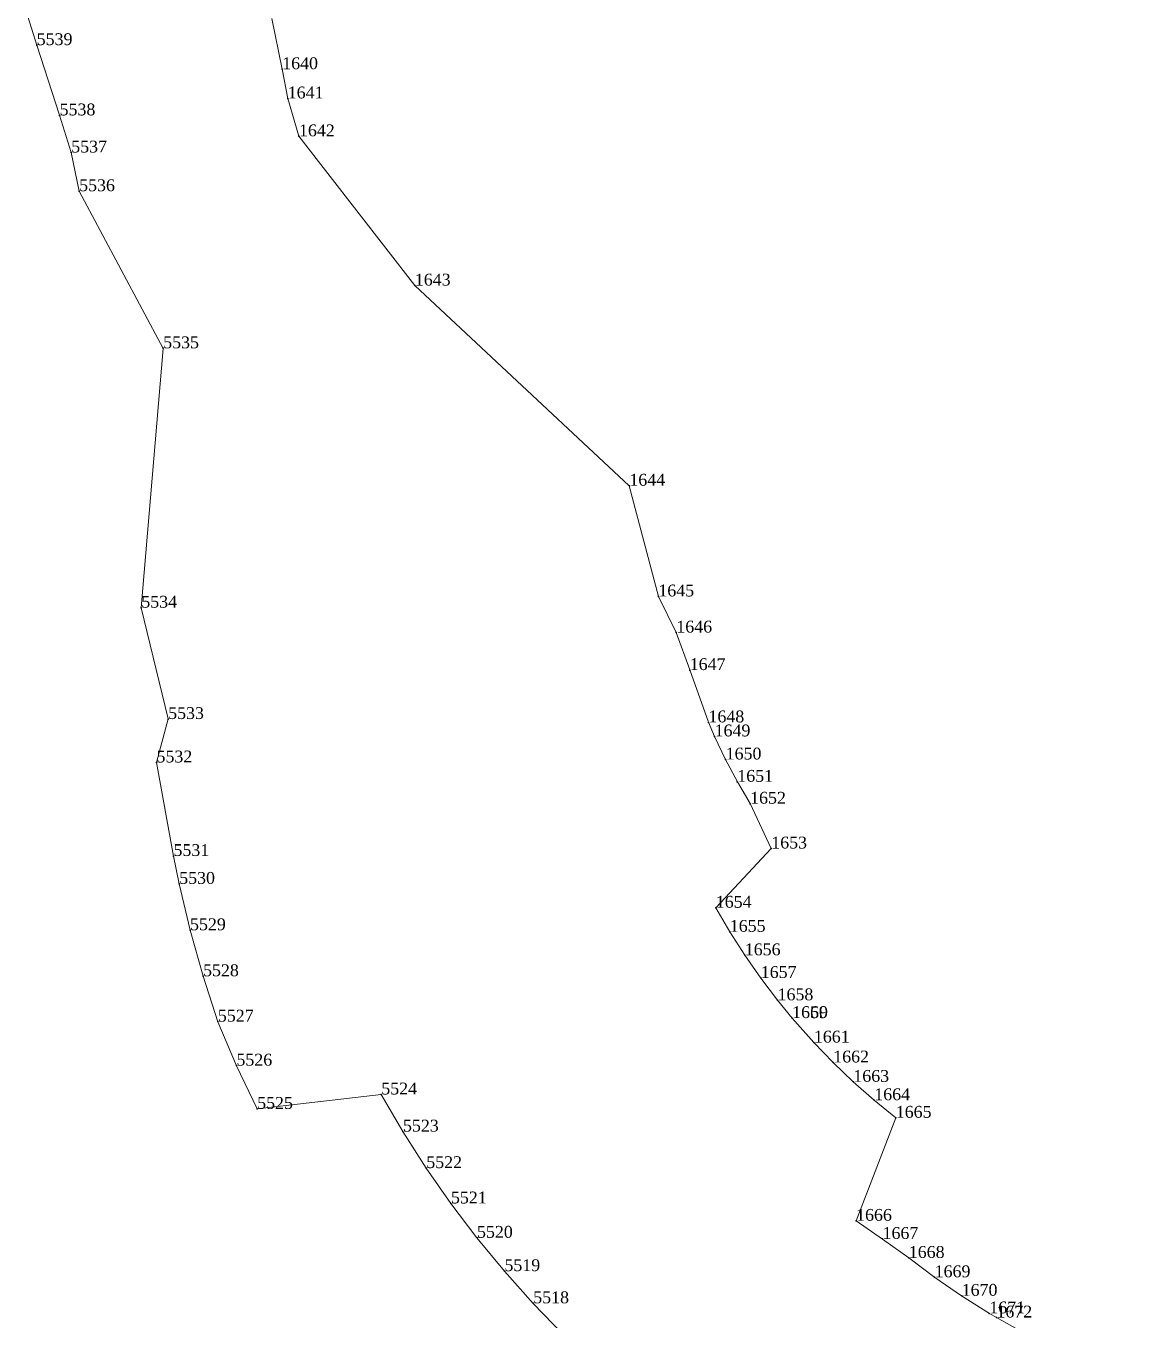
# Model space of a CAD drawing. Header units: metres. Extents: x 543554 to 549226, y 1840763 to 1844579.
# Drawn here: x 546095.8 to 546151.5, y 1842642 to 1842707.5 of the extents above; entities that cross this region are included whole.
import ezdxf

# ---------------------------------------------------------------- set-up
doc = ezdxf.new("R2010")
doc.units = ezdxf.units.M
doc.header["$MEASUREMENT"] = 0
for name, color, linetype, lineweight in [('Level 12', 7, 'Continuous', 0), ('Level 30', 7, 'Continuous', 0), ('Level 7', 7, 'Continuous', 0)]:
    doc.layers.add(name, color=color, linetype=linetype, lineweight=lineweight)
doc.styles.add('Style-Vntime', font='Vntime.shx')

# ---------------------------------------------------------------- blocks, each defined once
blk = doc.blocks.new('DDCT')
at = {"layer": 'Level 7', "color": 3, "linetype": 'Continuous', "lineweight": 30}
blk.add_point((0, 0), dxfattribs=at)
blk = doc.blocks.new('SHMIA_1639')
at = {"layer": 'Level 12', "color": 2, "linetype": 'Continuous', "lineweight": 0, "style": 'Style-Vntime'}
blk.add_text('1640', height=0.6, dxfattribs=at).set_placement((0, 0))
blk = doc.blocks.new('SHMIA_1640')
at = {"layer": 'Level 12', "color": 2, "linetype": 'Continuous', "lineweight": 0, "style": 'Style-Vntime'}
blk.add_text('1641', height=0.6, dxfattribs=at).set_placement((0, 0))
blk = doc.blocks.new('SHMIA_1641')
at = {"layer": 'Level 12', "color": 2, "linetype": 'Continuous', "lineweight": 0, "style": 'Style-Vntime'}
blk.add_text('1642', height=0.6, dxfattribs=at).set_placement((0, 0))
blk = doc.blocks.new('SHMIA_1642')
at = {"layer": 'Level 12', "color": 2, "linetype": 'Continuous', "lineweight": 0, "style": 'Style-Vntime'}
blk.add_text('1643', height=0.6, dxfattribs=at).set_placement((0, 0))
blk = doc.blocks.new('SHMIA_1643')
at = {"layer": 'Level 12', "color": 2, "linetype": 'Continuous', "lineweight": 0, "style": 'Style-Vntime'}
blk.add_text('1644', height=0.6, dxfattribs=at).set_placement((0, 0))
blk = doc.blocks.new('SHMIA_1644')
at = {"layer": 'Level 12', "color": 2, "linetype": 'Continuous', "lineweight": 0, "style": 'Style-Vntime'}
blk.add_text('1645', height=0.6, dxfattribs=at).set_placement((0, 0))
blk = doc.blocks.new('SHMIA_1645')
at = {"layer": 'Level 12', "color": 2, "linetype": 'Continuous', "lineweight": 0, "style": 'Style-Vntime'}
blk.add_text('1646', height=0.6, dxfattribs=at).set_placement((0, 0))
blk = doc.blocks.new('SHMIA_1646')
at = {"layer": 'Level 12', "color": 2, "linetype": 'Continuous', "lineweight": 0, "style": 'Style-Vntime'}
blk.add_text('1647', height=0.6, dxfattribs=at).set_placement((0, 0))
blk = doc.blocks.new('SHMIA_1647')
at = {"layer": 'Level 12', "color": 2, "linetype": 'Continuous', "lineweight": 0, "style": 'Style-Vntime'}
blk.add_text('1648', height=0.6, dxfattribs=at).set_placement((0, 0))
blk = doc.blocks.new('SHMIA_1648')
at = {"layer": 'Level 12', "color": 2, "linetype": 'Continuous', "lineweight": 0, "style": 'Style-Vntime'}
blk.add_text('1649', height=0.6, dxfattribs=at).set_placement((0, 0))
blk = doc.blocks.new('SHMIA_1649')
at = {"layer": 'Level 12', "color": 2, "linetype": 'Continuous', "lineweight": 0, "style": 'Style-Vntime'}
blk.add_text('1650', height=0.6, dxfattribs=at).set_placement((0, 0))
blk = doc.blocks.new('SHMIA_1650')
at = {"layer": 'Level 12', "color": 2, "linetype": 'Continuous', "lineweight": 0, "style": 'Style-Vntime'}
blk.add_text('1651', height=0.6, dxfattribs=at).set_placement((0, 0))
blk = doc.blocks.new('SHMIA_1651')
at = {"layer": 'Level 12', "color": 2, "linetype": 'Continuous', "lineweight": 0, "style": 'Style-Vntime'}
blk.add_text('1652', height=0.6, dxfattribs=at).set_placement((0, 0))
blk = doc.blocks.new('SHMIA_1652')
at = {"layer": 'Level 12', "color": 2, "linetype": 'Continuous', "lineweight": 0, "style": 'Style-Vntime'}
blk.add_text('1653', height=0.6, dxfattribs=at).set_placement((0, 0))
blk = doc.blocks.new('SHMIA_1653')
at = {"layer": 'Level 12', "color": 2, "linetype": 'Continuous', "lineweight": 0, "style": 'Style-Vntime'}
blk.add_text('1654', height=0.6, dxfattribs=at).set_placement((0, 0))
blk = doc.blocks.new('SHMIA_1654')
at = {"layer": 'Level 12', "color": 2, "linetype": 'Continuous', "lineweight": 0, "style": 'Style-Vntime'}
blk.add_text('1655', height=0.6, dxfattribs=at).set_placement((0, 0))
blk = doc.blocks.new('SHMIA_1655')
at = {"layer": 'Level 12', "color": 2, "linetype": 'Continuous', "lineweight": 0, "style": 'Style-Vntime'}
blk.add_text('1656', height=0.6, dxfattribs=at).set_placement((0, 0))
blk = doc.blocks.new('SHMIA_1656')
at = {"layer": 'Level 12', "color": 2, "linetype": 'Continuous', "lineweight": 0, "style": 'Style-Vntime'}
blk.add_text('1657', height=0.6, dxfattribs=at).set_placement((0, 0))
blk = doc.blocks.new('SHMIA_1657')
at = {"layer": 'Level 12', "color": 2, "linetype": 'Continuous', "lineweight": 0, "style": 'Style-Vntime'}
blk.add_text('1658', height=0.6, dxfattribs=at).set_placement((0, 0))
blk = doc.blocks.new('SHMIA_1658')
at = {"layer": 'Level 12', "color": 2, "linetype": 'Continuous', "lineweight": 0, "style": 'Style-Vntime'}
blk.add_text('1659', height=0.6, dxfattribs=at).set_placement((0, 0))
blk = doc.blocks.new('SHMIA_1659')
at = {"layer": 'Level 12', "color": 2, "linetype": 'Continuous', "lineweight": 0, "style": 'Style-Vntime'}
blk.add_text('1660', height=0.6, dxfattribs=at).set_placement((0, 0))
blk = doc.blocks.new('SHMIA_1660')
at = {"layer": 'Level 12', "color": 2, "linetype": 'Continuous', "lineweight": 0, "style": 'Style-Vntime'}
blk.add_text('1661', height=0.6, dxfattribs=at).set_placement((0, 0))
blk = doc.blocks.new('SHMIA_1661')
at = {"layer": 'Level 12', "color": 2, "linetype": 'Continuous', "lineweight": 0, "style": 'Style-Vntime'}
blk.add_text('1662', height=0.6, dxfattribs=at).set_placement((0, 0))
blk = doc.blocks.new('SHMIA_1662')
at = {"layer": 'Level 12', "color": 2, "linetype": 'Continuous', "lineweight": 0, "style": 'Style-Vntime'}
blk.add_text('1663', height=0.6, dxfattribs=at).set_placement((0, 0))
blk = doc.blocks.new('SHMIA_1663')
at = {"layer": 'Level 12', "color": 2, "linetype": 'Continuous', "lineweight": 0, "style": 'Style-Vntime'}
blk.add_text('1664', height=0.6, dxfattribs=at).set_placement((0, 0))
blk = doc.blocks.new('SHMIA_1664')
at = {"layer": 'Level 12', "color": 2, "linetype": 'Continuous', "lineweight": 0, "style": 'Style-Vntime'}
blk.add_text('1665', height=0.6, dxfattribs=at).set_placement((0, 0))
blk = doc.blocks.new('SHMIA_1665')
at = {"layer": 'Level 12', "color": 2, "linetype": 'Continuous', "lineweight": 0, "style": 'Style-Vntime'}
blk.add_text('1666', height=0.6, dxfattribs=at).set_placement((0, 0))
blk = doc.blocks.new('SHMIA_1666')
at = {"layer": 'Level 12', "color": 2, "linetype": 'Continuous', "lineweight": 0, "style": 'Style-Vntime'}
blk.add_text('1667', height=0.6, dxfattribs=at).set_placement((0, 0))
blk = doc.blocks.new('SHMIA_1667')
at = {"layer": 'Level 12', "color": 2, "linetype": 'Continuous', "lineweight": 0, "style": 'Style-Vntime'}
blk.add_text('1668', height=0.6, dxfattribs=at).set_placement((0, 0))
blk = doc.blocks.new('SHMIA_1668')
at = {"layer": 'Level 12', "color": 2, "linetype": 'Continuous', "lineweight": 0, "style": 'Style-Vntime'}
blk.add_text('1669', height=0.6, dxfattribs=at).set_placement((0, 0))
blk = doc.blocks.new('SHMIA_1669')
at = {"layer": 'Level 12', "color": 2, "linetype": 'Continuous', "lineweight": 0, "style": 'Style-Vntime'}
blk.add_text('1670', height=0.6, dxfattribs=at).set_placement((0, 0))
blk = doc.blocks.new('SHMIA_1670')
at = {"layer": 'Level 12', "color": 2, "linetype": 'Continuous', "lineweight": 0, "style": 'Style-Vntime'}
blk.add_text('1671', height=0.6, dxfattribs=at).set_placement((0, 0))
blk = doc.blocks.new('SHMIA_1671')
at = {"layer": 'Level 12', "color": 2, "linetype": 'Continuous', "lineweight": 0, "style": 'Style-Vntime'}
blk.add_text('1672', height=0.6, dxfattribs=at).set_placement((0, 0))
blk = doc.blocks.new('SHMIA_5517')
at = {"layer": 'Level 12', "color": 2, "linetype": 'Continuous', "lineweight": 0, "style": 'Style-Vntime'}
blk.add_text('5518', height=0.6, dxfattribs=at).set_placement((0, 0))
blk = doc.blocks.new('SHMIA_5518')
at = {"layer": 'Level 12', "color": 2, "linetype": 'Continuous', "lineweight": 0, "style": 'Style-Vntime'}
blk.add_text('5519', height=0.6, dxfattribs=at).set_placement((0, 0))
blk = doc.blocks.new('SHMIA_5519')
at = {"layer": 'Level 12', "color": 2, "linetype": 'Continuous', "lineweight": 0, "style": 'Style-Vntime'}
blk.add_text('5520', height=0.6, dxfattribs=at).set_placement((0, 0))
blk = doc.blocks.new('SHMIA_5520')
at = {"layer": 'Level 12', "color": 2, "linetype": 'Continuous', "lineweight": 0, "style": 'Style-Vntime'}
blk.add_text('5521', height=0.6, dxfattribs=at).set_placement((0, 0))
blk = doc.blocks.new('SHMIA_5521')
at = {"layer": 'Level 12', "color": 2, "linetype": 'Continuous', "lineweight": 0, "style": 'Style-Vntime'}
blk.add_text('5522', height=0.6, dxfattribs=at).set_placement((0, 0))
blk = doc.blocks.new('SHMIA_5522')
at = {"layer": 'Level 12', "color": 2, "linetype": 'Continuous', "lineweight": 0, "style": 'Style-Vntime'}
blk.add_text('5523', height=0.6, dxfattribs=at).set_placement((0, 0))
blk = doc.blocks.new('SHMIA_5523')
at = {"layer": 'Level 12', "color": 2, "linetype": 'Continuous', "lineweight": 0, "style": 'Style-Vntime'}
blk.add_text('5524', height=0.6, dxfattribs=at).set_placement((0, 0))
blk = doc.blocks.new('SHMIA_5524')
at = {"layer": 'Level 12', "color": 2, "linetype": 'Continuous', "lineweight": 0, "style": 'Style-Vntime'}
blk.add_text('5525', height=0.6, dxfattribs=at).set_placement((0, 0))
blk = doc.blocks.new('SHMIA_5525')
at = {"layer": 'Level 12', "color": 2, "linetype": 'Continuous', "lineweight": 0, "style": 'Style-Vntime'}
blk.add_text('5526', height=0.6, dxfattribs=at).set_placement((0, 0))
blk = doc.blocks.new('SHMIA_5526')
at = {"layer": 'Level 12', "color": 2, "linetype": 'Continuous', "lineweight": 0, "style": 'Style-Vntime'}
blk.add_text('5527', height=0.6, dxfattribs=at).set_placement((0, 0))
blk = doc.blocks.new('SHMIA_5527')
at = {"layer": 'Level 12', "color": 2, "linetype": 'Continuous', "lineweight": 0, "style": 'Style-Vntime'}
blk.add_text('5528', height=0.6, dxfattribs=at).set_placement((0, 0))
blk = doc.blocks.new('SHMIA_5528')
at = {"layer": 'Level 12', "color": 2, "linetype": 'Continuous', "lineweight": 0, "style": 'Style-Vntime'}
blk.add_text('5529', height=0.6, dxfattribs=at).set_placement((0, 0))
blk = doc.blocks.new('SHMIA_5529')
at = {"layer": 'Level 12', "color": 2, "linetype": 'Continuous', "lineweight": 0, "style": 'Style-Vntime'}
blk.add_text('5530', height=0.6, dxfattribs=at).set_placement((0, 0))
blk = doc.blocks.new('SHMIA_5530')
at = {"layer": 'Level 12', "color": 2, "linetype": 'Continuous', "lineweight": 0, "style": 'Style-Vntime'}
blk.add_text('5531', height=0.6, dxfattribs=at).set_placement((0, 0))
blk = doc.blocks.new('SHMIA_5531')
at = {"layer": 'Level 12', "color": 2, "linetype": 'Continuous', "lineweight": 0, "style": 'Style-Vntime'}
blk.add_text('5532', height=0.6, dxfattribs=at).set_placement((0, 0))
blk = doc.blocks.new('SHMIA_5532')
at = {"layer": 'Level 12', "color": 2, "linetype": 'Continuous', "lineweight": 0, "style": 'Style-Vntime'}
blk.add_text('5533', height=0.6, dxfattribs=at).set_placement((0, 0))
blk = doc.blocks.new('SHMIA_5533')
at = {"layer": 'Level 12', "color": 2, "linetype": 'Continuous', "lineweight": 0, "style": 'Style-Vntime'}
blk.add_text('5534', height=0.6, dxfattribs=at).set_placement((0, 0))
blk = doc.blocks.new('SHMIA_5534')
at = {"layer": 'Level 12', "color": 2, "linetype": 'Continuous', "lineweight": 0, "style": 'Style-Vntime'}
blk.add_text('5535', height=0.6, dxfattribs=at).set_placement((0, 0))
blk = doc.blocks.new('SHMIA_5535')
at = {"layer": 'Level 12', "color": 2, "linetype": 'Continuous', "lineweight": 0, "style": 'Style-Vntime'}
blk.add_text('5536', height=0.6, dxfattribs=at).set_placement((0, 0))
blk = doc.blocks.new('SHMIA_5536')
at = {"layer": 'Level 12', "color": 2, "linetype": 'Continuous', "lineweight": 0, "style": 'Style-Vntime'}
blk.add_text('5537', height=0.6, dxfattribs=at).set_placement((0, 0))
blk = doc.blocks.new('SHMIA_5537')
at = {"layer": 'Level 12', "color": 2, "linetype": 'Continuous', "lineweight": 0, "style": 'Style-Vntime'}
blk.add_text('5538', height=0.6, dxfattribs=at).set_placement((0, 0))
blk = doc.blocks.new('SHMIA_5538')
at = {"layer": 'Level 12', "color": 2, "linetype": 'Continuous', "lineweight": 0, "style": 'Style-Vntime'}
blk.add_text('5539', height=0.6, dxfattribs=at).set_placement((0, 0))

msp = doc.modelspace()

# ---------------------------------------------------------------- linework, layer by layer
at = {"layer": 'Level 30', "color": 2, "linetype": 'Continuous', "lineweight": 0, "flags": 128}
for points in [[(546095.7912, 1842708.3476), (546096.342, 1842706.5658), (546097.5024, 1842703.0131), (546098.0912, 1842701.1326), (546098.4928, 1842699.1715), (546102.7464, 1842691.2079), (546101.6385, 1842678.0704), (546102.9988, 1842672.4334), (546102.4143, 1842670.2259), (546103.2675, 1842665.4901), (546103.5562, 1842664.076), (546104.1144, 1842661.729), (546104.7678, 1842659.4013), (546105.5156, 1842657.0965), (546106.4601, 1842654.8656), (546107.5113, 1842652.6827), (546113.7959, 1842653.4143), (546114.8993, 1842651.5259), (546116.0773, 1842649.6831), (546117.3281, 1842647.8889), (546118.6496, 1842646.1462), (546120.0397, 1842644.4577), (546121.4963, 1842642.8261), (546123.017, 1842641.2541)], [(546108.2489, 1842707.9238), (546108.7788, 1842705.3488), (546109.0592, 1842703.8728), (546109.6271, 1842701.9531), (546115.4988, 1842694.3938), (546126.3656, 1842684.248), (546127.8389, 1842678.6392), (546128.75, 1842676.8053), (546129.4288, 1842674.9134), (546130.3796, 1842672.2635), (546130.6907, 1842671.5504), (546131.2459, 1842670.3838), (546131.8447, 1842669.248), (546132.4856, 1842668.1445), (546133.5569, 1842665.8734), (546130.7489, 1842662.8702), (546131.4606, 1842661.6522), (546132.2204, 1842660.4636), (546133.0272, 1842659.3063), (546133.8796, 1842658.1822), (546134.6165, 1842657.2808), (546134.6165, 1842657.2807), (546135.7157, 1842656.0408), (546136.6966, 1842655.0268), (546137.7171, 1842654.0529), (546138.7759, 1842653.1205), (546139.871, 1842652.2313), (546137.8607, 1842647.0066), (546139.2011, 1842646.0857), (546140.5257, 1842645.1334), (546141.8426, 1842644.1452), (546143.205, 1842643.2067), (546144.6112, 1842642.32), (546144.9693, 1842642.1067), (546151.5414, 1842638.4161)]]:
    msp.add_lwpolyline(points, dxfattribs=at)

# ---------------------------------------------------------------- block references
at = {"layer": 'Level 12', "color": 2, "linetype": 'Continuous', "lineweight": 0}
for name, p in [('SHMIA_5538', (546096.34, 1842706.57)), ('SHMIA_1639', (546108.78, 1842705.35)), ('SHMIA_1640', (546109.06, 1842703.87)), ('SHMIA_5537', (546097.5, 1842703.01)), ('SHMIA_1641', (546109.63, 1842701.95)), ('SHMIA_5536', (546098.09, 1842701.13)), ('SHMIA_5535', (546098.49, 1842699.17)), ('SHMIA_1642', (546115.5, 1842694.39)), ('SHMIA_5534', (546102.75, 1842691.21)), ('SHMIA_1643', (546126.37, 1842684.25)), ('SHMIA_1644', (546127.84, 1842678.64)), ('SHMIA_5533', (546101.64, 1842678.07)), ('SHMIA_1645', (546128.75, 1842676.81)), ('SHMIA_1646', (546129.43, 1842674.91)), ('SHMIA_5532', (546103, 1842672.43)), ('SHMIA_1647', (546130.38, 1842672.26)), ('SHMIA_1648', (546130.69, 1842671.55)), ('SHMIA_5531', (546102.41, 1842670.23)), ('SHMIA_1649', (546131.25, 1842670.38)), ('SHMIA_1650', (546131.84, 1842669.25)), ('SHMIA_1651', (546132.49, 1842668.14)), ('SHMIA_5530', (546103.27, 1842665.49)), ('SHMIA_1652', (546133.56, 1842665.87)), ('SHMIA_5529', (546103.56, 1842664.08)), ('SHMIA_1653', (546130.75, 1842662.87)), ('SHMIA_5528', (546104.11, 1842661.73)), ('SHMIA_1654', (546131.46, 1842661.65)), ('SHMIA_1655', (546132.22, 1842660.46)), ('SHMIA_5527', (546104.77, 1842659.4)), ('SHMIA_1656', (546133.03, 1842659.31)), ('SHMIA_1657', (546133.88, 1842658.18)), ('SHMIA_5526', (546105.52, 1842657.1)), ('SHMIA_1659', (546134.62, 1842657.28)), ('SHMIA_1658', (546134.62, 1842657.28)), ('SHMIA_1660', (546135.72, 1842656.04)), ('SHMIA_5525', (546106.46, 1842654.87)), ('SHMIA_1661', (546136.7, 1842655.03)), ('SHMIA_1662', (546137.72, 1842654.05)), ('SHMIA_5523', (546113.8, 1842653.41)), ('SHMIA_1663', (546138.78, 1842653.12)), ('SHMIA_5524', (546107.51, 1842652.68)), ('SHMIA_1664', (546139.87, 1842652.23)), ('SHMIA_5522', (546114.9, 1842651.53)), ('SHMIA_5521', (546116.08, 1842649.68)), ('SHMIA_5520', (546117.33, 1842647.89)), ('SHMIA_1665', (546137.86, 1842647.01)), ('SHMIA_5519', (546118.65, 1842646.15)), ('SHMIA_1666', (546139.2, 1842646.09)), ('SHMIA_1667', (546140.53, 1842645.13)), ('SHMIA_5518', (546120.04, 1842644.46)), ('SHMIA_1668', (546141.84, 1842644.15)), ('SHMIA_1669', (546143.21, 1842643.21)), ('SHMIA_5517', (546121.5, 1842642.83)), ('SHMIA_1670', (546144.61, 1842642.32)), ('SHMIA_1671', (546144.97, 1842642.11))]:
    msp.add_blockref(name, p, dxfattribs=at)
at = {"layer": 'Level 7', "color": 3, "linetype": 'Continuous', "lineweight": 30}
for p in [(546096.34, 1842706.57), (546108.78, 1842705.35), (546109.06, 1842703.87), (546097.5, 1842703.01), (546109.63, 1842701.95), (546098.09, 1842701.13), (546098.49, 1842699.17), (546115.5, 1842694.39), (546102.75, 1842691.21), (546126.37, 1842684.25), (546127.84, 1842678.64), (546101.64, 1842678.07), (546128.75, 1842676.81), (546129.43, 1842674.91), (546103, 1842672.43), (546130.38, 1842672.26), (546130.69, 1842671.55), (546102.41, 1842670.23), (546131.25, 1842670.38), (546131.84, 1842669.25), (546132.49, 1842668.14), (546103.27, 1842665.49), (546133.56, 1842665.87), (546103.56, 1842664.08), (546130.75, 1842662.87), (546104.11, 1842661.73), (546131.46, 1842661.65), (546132.22, 1842660.46), (546104.77, 1842659.4), (546133.03, 1842659.31), (546133.88, 1842658.18), (546105.52, 1842657.1), (546134.62, 1842657.28), (546134.62, 1842657.28), (546135.72, 1842656.04), (546106.46, 1842654.87), (546136.7, 1842655.03), (546137.72, 1842654.05), (546113.8, 1842653.41), (546138.78, 1842653.12), (546107.51, 1842652.68), (546139.87, 1842652.23), (546114.9, 1842651.53), (546116.08, 1842649.68), (546117.33, 1842647.89), (546137.86, 1842647.01), (546118.65, 1842646.15), (546139.2, 1842646.09), (546140.53, 1842645.13), (546120.04, 1842644.46), (546141.84, 1842644.15), (546143.21, 1842643.21), (546121.5, 1842642.83), (546144.61, 1842642.32), (546144.97, 1842642.11)]:
    msp.add_blockref('DDCT', p, dxfattribs=at)

doc.saveas('drawing.dxf')
